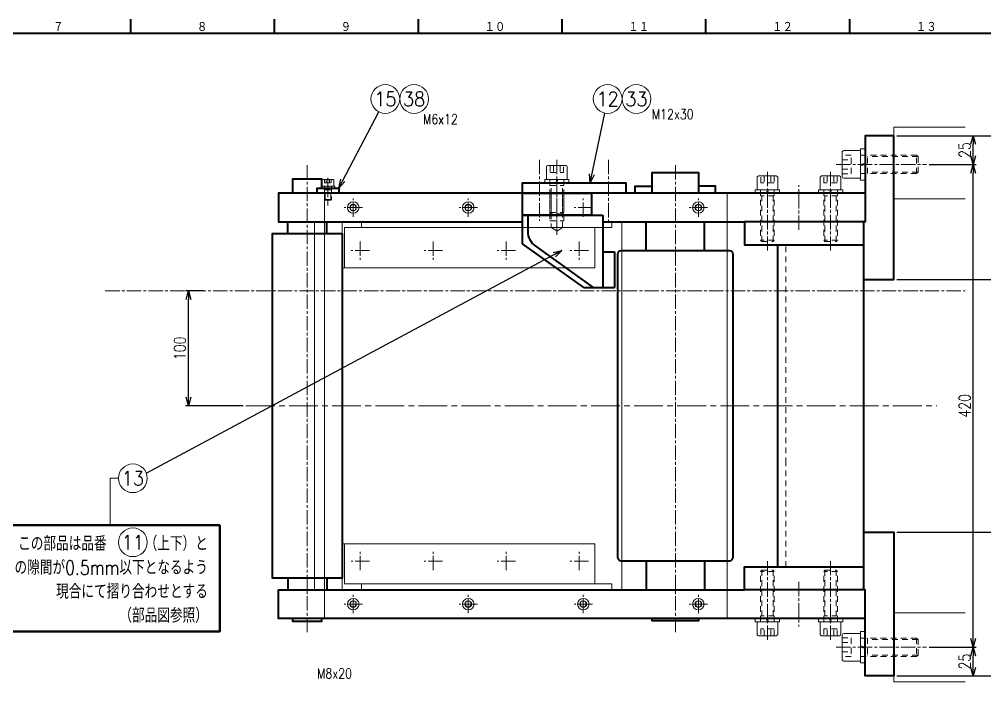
# Model space of a CAD drawing. Header units: millimetres. Extents: x 0 to 2102, y 0 to 1485.
# Drawn here: x 803 to 1643, y 884 to 1460 of the extents above; entities that cross this region are included whole.
import ezdxf
from ezdxf.enums import TextEntityAlignment as Align

# ---------------------------------------------------------------- set-up
doc = ezdxf.new("R2010")
doc.units = ezdxf.units.MM
doc.header["$LTSCALE"] = 2.5
for name, pattern in [('GEN7', [15, 10, -1.5, 2, -1.5]), ('GEN7A', [7.5, 5, -0.75, 1, -0.75]), ('HIDDEN2', [3.5, 2, -1.5])]:
    doc.linetypes.add(name, pattern=pattern)
doc.layers.get('0').update_dxf_attribs({"linetype": 'CONTINUOUS', "lineweight": 20})
doc.layers.get('DEFPOINTS').update_dxf_attribs({"linetype": 'CONTINUOUS'})
for name, color, linetype, lineweight in [('2', 5, 'CONTINUOUS', 40), ('3A', 6, 'HIDDEN2', 20), ('4', 3, 'CONTINUOUS', 13), ('5', 3, 'CONTINUOUS', 13), ('6', 7, 'CONTINUOUS', 50), ('7', 4, 'GEN7', 13), ('7A', 4, 'GEN7A', 13), ('_-0', 7, 'CONTINUOUS', 20), ('_-3A', 6, 'HIDDEN2', 20), ('WAKU', 7, 'CONTINUOUS', 40)]:
    doc.layers.add(name, color=color, linetype=linetype, lineweight=lineweight)
doc.styles.get("Standard").update_dxf_attribs({"font": 'romans.shx', "width": 0.8, "bigfont": 'extfont2.shx'})
doc.dimstyles.new('GEN-ISO', dxfattribs={"dimscale": 2.5, "dimtxt": 4, "dimasz": 3, "dimexe": 1, "dimexo": 1, "dimgap": 1, "dimtad": 3, "dimrnd": 0.01, "dimdsep": 46, "dimtxsty": 'Standard', "dimblk": 'OPEN30', "dimcen": 0, "dimclrd": 256, "dimclre": 256, "dimclrt": 7, "dimadec": 3, "dimazin": 2, "dimtp": 0.1, "dimtm": 0.1, "dimtfac": 0.6, "dimtdec": 3, "dimtmove": 2, "dimatfit": 3, "dimldrblk": 'OPEN30', "dimfxl": 1, "dimarcsym": 0})
doc.dimstyles.new('GEN-ISO$0', dxfattribs={"dimscale": 2.5, "dimtxt": 4, "dimasz": 3, "dimexe": 1, "dimexo": 1, "dimgap": 1, "dimtad": 3, "dimrnd": 0.01, "dimdsep": 46, "dimtxsty": 'Standard', "dimblk": 'OPEN30', "dimcen": 0, "dimclrd": 256, "dimclre": 256, "dimclrt": 7, "dimazin": 2, "dimtp": 0.1, "dimtm": 0.1, "dimtfac": 0.6, "dimtdec": 3, "dimtmove": 2, "dimatfit": 3, "dimldrblk": 'OPEN30', "dimfxl": 1, "dimarcsym": 0})

# ---------------------------------------------------------------- blocks, each defined once
blk = doc.blocks.new('GENJIS-1251_S-09KJI9-0707')
at = {"layer": '_-0'}
for p, q in [((-3, 10.55), (0, 10.55)), ((-3, -10.55), (-3, 10.55)), ((0, 10.55), (0, -10.55)), ((0, 0.9), (-3, 0)), ((0, 0), (-3, -0.9)), ((0, -10.55), (-3, -10.55))]:
    blk.add_line(p, q, dxfattribs=at)
at = {"layer": '_-0', "flags": 9}
blk.add_attdef('POWER_DIM', (0, 0), '', height=3.5, dxfattribs=at)
blk = doc.blocks.new('GENJIS-1176H2_S-09KJJ2-0704')
at = {"layer": '_-0'}
for p, q in [((0, 9), (-10.8, 9)), ((0, 9), (0, -9)), ((-12, 7.8), (-12, -7.8)), ((-10.8, -9), (0, -9))]:
    blk.add_line(p, q, dxfattribs=at)
for centre, start, end in [((-10.8, 7.8), 90, 179.999998), ((-10.8, -7.8), 179.999998, 270)]:
    blk.add_arc(centre, 1.2, start, end, dxfattribs=at)
at = {"layer": '_-3A'}
for p, q in [((-12, 5.7735), (-6, 5.7735)), ((-12, 2.88675), (-6, 2.88675)), ((-6, 5.7735), (-6, -5.7735)), ((0, 6), (28.9265, 6)), ((5.25, 6), (5.25, -6)), ((30, 4.9265), (5.25, 4.9265)), ((30, 4.9265), (28.9265, 6)), ((28.9265, 6), (28.9265, -6)), ((30, -4.9265), (30, 4.9265)), ((-12, -2.88675), (-6, -2.88675)), ((-6, -5.7735), (-12, -5.7735)), ((0, -6), (28.9265, -6)), ((30, -4.9265), (5.25, -4.9265)), ((28.9265, -6), (30, -4.9265))]:
    blk.add_line(p, q, dxfattribs=at)
at = {"layer": '_-0', "flags": 9}
blk.add_attdef('POWER_DIM', (0, 0), '', height=3.5, dxfattribs=at)
blk = doc.blocks.new('GENJIS-1176H2_S-0358O3-0704')
at = {"layer": '_-0'}
for p, q in [((0, 9), (-10.8, 9)), ((0, 9), (0, -9)), ((-12, 7.8), (-12, -7.8)), ((-10.8, -9), (0, -9))]:
    blk.add_line(p, q, dxfattribs=at)
for centre, start, end in [((-10.8, 7.8), 90, 179.999998), ((-10.8, -7.8), 179.999998, 270)]:
    blk.add_arc(centre, 1.2, start, end, dxfattribs=at)
at = {"layer": '_-3A'}
for p, q in [((-12, 5.7735), (-6, 5.7735)), ((-12, 2.88675), (-6, 2.88675)), ((-6, 5.7735), (-6, -5.7735)), ((0, 6), (43.9265, 6)), ((5.25, 6), (5.25, -6)), ((45, 4.9265), (5.25, 4.9265)), ((45, 4.9265), (43.9265, 6)), ((43.9265, 6), (43.9265, -6)), ((45, -4.9265), (45, 4.9265)), ((-12, -2.88675), (-6, -2.88675)), ((-6, -5.7735), (-12, -5.7735)), ((0, -6), (43.9265, -6)), ((45, -4.9265), (5.25, -4.9265)), ((43.9265, -6), (45, -4.9265))]:
    blk.add_line(p, q, dxfattribs=at)
at = {"layer": '_-0', "flags": 9}
blk.add_attdef('POWER_DIM', (0, 0), '', height=3.5, dxfattribs=at)
blk = doc.blocks.new('GENJIS-1176H2_S-035771-0704')
at = {"layer": '_-0'}
for p, q in [((-16, 10.4), (-16, -10.4)), ((0, 12), (-14.4, 12)), ((0, 12), (0, -12)), ((-14.4, -12), (0, -12))]:
    blk.add_line(p, q, dxfattribs=at)
for centre, start, end in [((-14.4, 10.4), 90, 179.999999), ((-14.4, -10.4), 179.999999, 270)]:
    blk.add_arc(centre, 1.6, start, end, dxfattribs=at)
at = {"layer": '_-3A'}
for p, q in [((-16, 8.0829), (-8, 8.0829)), ((-16, 4.04145), (-8, 4.04145)), ((-8, 8.0829), (-8, -8.0829)), ((0, 8), (48.773, 8)), ((6, 8), (6, -8)), ((50, 6.773), (6, 6.773)), ((50, 6.773), (48.773, 8)), ((48.773, 8), (48.773, -8)), ((50, -6.773), (50, 6.773)), ((-16, -4.04145), (-8, -4.04145)), ((-8, -8.0829), (-16, -8.0829)), ((0, -8), (48.773, -8)), ((50, -6.773), (6, -6.773)), ((48.773, -8), (50, -6.773))]:
    blk.add_line(p, q, dxfattribs=at)
at = {"layer": '_-0', "flags": 9}
blk.add_attdef('POWER_DIM', (0, 0), '', height=3.5, dxfattribs=at)
blk = doc.blocks.new('GENJIS-1176_D-02RW0H-0704')
at = {"layer": '_-0'}
for p, q in [((-2.5, 1.443375), (0, 2.88675)), ((-2.5, -1.443375), (-2.5, 1.443375)), ((0, 2.88675), (2.5, 1.443375)), ((2.5, 1.443375), (2.5, -1.443375)), ((0, -2.88675), (-2.5, -1.443375)), ((2.5, -1.443375), (0, -2.88675))]:
    blk.add_line(p, q, dxfattribs=at)
for radius in [5, 2.88675]:
    blk.add_circle((0, 0), radius, dxfattribs=at)
at = {"layer": '_-0', "flags": 9}
blk.add_attdef('POWER_DIM', (0, 0), '', height=3.5, dxfattribs=at)
blk = doc.blocks.new('GENJIS-1176H2_S-033146-0704')
at = {"layer": '_-0'}
for p, q in [((-6, 4.4), (-6, -4.4)), ((0, 5), (-5.4, 5)), ((0, 5), (0, -5)), ((-5.4, -5), (0, -5))]:
    blk.add_line(p, q, dxfattribs=at)
for centre, start, end in [((-5.4, 4.4), 90, 179.999998), ((-5.4, -4.4), 179.999998, 270)]:
    blk.add_arc(centre, 0.6, start, end, dxfattribs=at)
at = {"layer": '_-3A'}
for p, q in [((-6, 2.88675), (-3, 2.88675)), ((-6, 1.443375), (-3, 1.443375)), ((-3, 2.88675), (-3, -2.88675)), ((0, 3), (11.3865, 3)), ((3, 3), (3, -3)), ((12, 2.3865), (3, 2.3865)), ((12, 2.3865), (11.3865, 3)), ((11.3865, 3), (11.3865, -3)), ((12, -2.3865), (12, 2.3865)), ((-6, -1.443375), (-3, -1.443375)), ((-3, -2.88675), (-6, -2.88675)), ((0, -3), (11.3865, -3)), ((12, -2.3865), (3, -2.3865)), ((11.3865, -3), (12, -2.3865))]:
    blk.add_line(p, q, dxfattribs=at)
at = {"layer": '_-0', "flags": 9}
blk.add_attdef('POWER_DIM', (0, 0), '', height=3.5, dxfattribs=at)
blk = doc.blocks.new('_Open30')
at = {"color": 0, "linetype": 'ByBlock', "lineweight": -2}
for p, q in [((-1, 0.27), (0, 0)), ((0, 0), (-1, -0.27)), ((0, 0), (-1, 0))]:
    blk.add_line(p, q, dxfattribs=at)
blk = doc.blocks.new('GENBALLOON1')
blk.add_circle((0, 0), 5)
at = {"flags": 1}
blk.add_attdef('GEN_PARENT', text='', height=2.5, dxfattribs=at).set_placement((0, 0), align=Align.MIDDLE)
blk.add_attdef('REF_NO', text='', height=3.5).set_placement((0, 0), align=Align.MIDDLE)
at = {"color": 7, "flags": 1}
for tag, p in [('5GENINF', (6.43, 0.96)), ('6GENINF', (6.43, 0.63)), ('7GENINF', (6.43, 0.3)), ('8GENINF', (6.43, -0.04)), ('9GENINF', (6.43, -0.37)), ('3GENINF', (6.43, -2.34)), ('4GENINF', (6.43, -2.67)), ('10GENINF', (6.43, -0.7)), ('11GENINF', (6.43, -1)), ('12GENINF', (6.43, -1.34)), ('13GENINF', (6.43, -1.67)), ('14GENINF', (6.43, -2)), ('15GENINF', (6.43, -3)), ('16GENINF', (6.43, -3.34)), ('20GENINF', (6.43, -4.7)), ('21GENINF', (6.43, -5.04)), ('22GENINF', (6.43, -5.37)), ('17GENINF', (6.43, -3.7)), ('18GENINF', (6.43, -4.04)), ('19GENINF', (6.43, -4.37))]:
    blk.add_attdef(tag, p, '', height=0.2, dxfattribs=at)
blk = doc.blocks.new('*D33')
at = {"layer": '5', "lineweight": -2, "transparency": 16777216}
for p, q in [((1594.46, 913.73), (1635.23, 913.73)), ((1632.73, 896.23), (1632.73, 906.23)), ((1566.18, 888.73), (1635.23, 888.73))]:
    blk.add_line(p, q, dxfattribs=at)
at = {"layer": 'DEFPOINTS', "color": 0, "transparency": 16777216}
for p in [(1591.96, 913.73), (1632.73, 913.73), (1563.68, 888.73)]:
    blk.add_point(p, dxfattribs=at)
at = {"layer": '5', "lineweight": -2, "transparency": 16777216, "xscale": 7.5, "yscale": 7.5, "zscale": 7.5}
for p, rotation in [((1632.73, 913.73), 90), ((1632.73, 888.73), 270)]:
    blk.add_blockref('_Open30', p, dxfattribs=dict(at, rotation=rotation))
at = {"layer": '5', "color": 7, "transparency": 16777216, "insert": (1625.23, 901.23), "char_height": 10, "attachment_point": 5, "rotation": 90}
blk.add_mtext('25', dxfattribs=at)
blk = doc.blocks.new('*D34')
at = {"layer": '5', "lineweight": -2, "transparency": 16777216}
for p, q in [((1594.46, 1333.73), (1635.23, 1333.73)), ((1632.73, 921.23), (1632.73, 1326.23))]:
    blk.add_line(p, q, dxfattribs=at)
at = {"layer": 'DEFPOINTS', "color": 0, "transparency": 16777216}
for p in [(1591.96, 1333.73), (1632.73, 1333.73), (1595.96, 913.73)]:
    blk.add_point(p, dxfattribs=at)
at = {"layer": '5', "lineweight": -2, "transparency": 16777216, "xscale": 7.5, "yscale": 7.5, "zscale": 7.5}
for p, rotation in [((1632.73, 1333.73), 90), ((1632.73, 913.73), 270)]:
    blk.add_blockref('_Open30', p, dxfattribs=dict(at, rotation=rotation))
at = {"layer": '5', "color": 7, "transparency": 16777216, "insert": (1625.23, 1123.73), "char_height": 10, "attachment_point": 5, "rotation": 90}
blk.add_mtext('420', dxfattribs=at)
blk = doc.blocks.new('*D35')
at = {"layer": '5', "lineweight": -2, "transparency": 16777216}
for p, q in [((1566.18, 1358.73), (1635.23, 1358.73)), ((1632.73, 1341.23), (1632.73, 1351.23))]:
    blk.add_line(p, q, dxfattribs=at)
at = {"layer": 'DEFPOINTS', "color": 0, "transparency": 16777216}
for p in [(1563.68, 1358.73), (1632.73, 1358.73), (1595.96, 1333.73)]:
    blk.add_point(p, dxfattribs=at)
at = {"layer": '5', "lineweight": -2, "transparency": 16777216, "xscale": 7.5, "yscale": 7.5, "zscale": 7.5}
for p, rotation in [((1632.73, 1358.73), 90), ((1632.73, 1333.73), 270)]:
    blk.add_blockref('_Open30', p, dxfattribs=dict(at, rotation=rotation))
at = {"layer": '5', "color": 7, "transparency": 16777216, "insert": (1625.23, 1346.23), "char_height": 10, "attachment_point": 5, "rotation": 90}
blk.add_mtext('25', dxfattribs=at)
blk = doc.blocks.new('*D36')
at = {"layer": '5', "lineweight": -2, "transparency": 16777216}
for p, q in [((1566.18, 1358.73), (1676.18, 1358.73)), ((1673.68, 1351.23), (1673.68, 1241.23)), ((1566.18, 1233.73), (1676.18, 1233.73))]:
    blk.add_line(p, q, dxfattribs=at)
at = {"layer": 'DEFPOINTS', "color": 0, "transparency": 16777216}
for p in [(1563.68, 1358.73), (1563.68, 1233.73), (1673.68, 1233.73)]:
    blk.add_point(p, dxfattribs=at)
at = {"layer": '5', "lineweight": -2, "transparency": 16777216, "xscale": 7.5, "yscale": 7.5, "zscale": 7.5}
for p, rotation in [((1673.68, 1358.73), 90), ((1673.68, 1233.73), 270)]:
    blk.add_blockref('_Open30', p, dxfattribs=dict(at, rotation=rotation))
at = {"layer": '5', "color": 7, "transparency": 16777216, "insert": (1666.18, 1296.23), "char_height": 10, "attachment_point": 5, "rotation": 90}
blk.add_mtext('125', dxfattribs=at)
blk = doc.blocks.new('*D37')
at = {"layer": '5', "lineweight": -2, "transparency": 16777216}
for p, q in [((1673.68, 1226.23), (1673.68, 1021.23)), ((1566.18, 1013.73), (1676.18, 1013.73))]:
    blk.add_line(p, q, dxfattribs=at)
at = {"layer": 'DEFPOINTS', "color": 0, "transparency": 16777216}
for p in [(1563.68, 1233.73), (1563.68, 1013.73), (1673.68, 1013.73)]:
    blk.add_point(p, dxfattribs=at)
at = {"layer": '5', "lineweight": -2, "transparency": 16777216, "xscale": 7.5, "yscale": 7.5, "zscale": 7.5}
for p, rotation in [((1673.68, 1233.73), 90), ((1673.68, 1013.73), 270)]:
    blk.add_blockref('_Open30', p, dxfattribs=dict(at, rotation=rotation))
at = {"layer": '5', "color": 7, "transparency": 16777216, "insert": (1666.18, 1123.73), "char_height": 10, "attachment_point": 5, "rotation": 90}
blk.add_mtext('220', dxfattribs=at)
blk = doc.blocks.new('*D38')
at = {"layer": '5', "lineweight": -2, "transparency": 16777216}
for p, q in [((1673.68, 1006.23), (1673.68, 896.23)), ((1566.18, 888.73), (1676.18, 888.73))]:
    blk.add_line(p, q, dxfattribs=at)
at = {"layer": 'DEFPOINTS', "color": 0, "transparency": 16777216}
for p in [(1563.68, 1013.73), (1563.68, 888.73), (1673.68, 888.73)]:
    blk.add_point(p, dxfattribs=at)
at = {"layer": '5', "lineweight": -2, "transparency": 16777216, "xscale": 7.5, "yscale": 7.5, "zscale": 7.5}
for p, rotation in [((1673.68, 1013.73), 90), ((1673.68, 888.73), 270)]:
    blk.add_blockref('_Open30', p, dxfattribs=dict(at, rotation=rotation))
at = {"layer": '5', "color": 7, "transparency": 16777216, "insert": (1666.18, 951.23), "char_height": 10, "attachment_point": 5, "rotation": 90}
blk.add_mtext('125', dxfattribs=at)
blk = doc.blocks.new('*D39')
at = {"layer": '5', "lineweight": -2, "transparency": 16777216}
for p, q in [((1566.18, 1358.73), (1713.75, 1358.73)), ((1711.25, 896.23), (1711.25, 1351.23)), ((1566.18, 888.73), (1713.75, 888.73))]:
    blk.add_line(p, q, dxfattribs=at)
at = {"layer": 'DEFPOINTS', "color": 0, "transparency": 16777216}
for p in [(1563.68, 1358.73), (1711.25, 1358.73), (1563.68, 888.73)]:
    blk.add_point(p, dxfattribs=at)
at = {"layer": '5', "lineweight": -2, "transparency": 16777216, "xscale": 7.5, "yscale": 7.5, "zscale": 7.5}
for p, rotation in [((1711.25, 1358.73), 90), ((1711.25, 888.73), 270)]:
    blk.add_blockref('_Open30', p, dxfattribs=dict(at, rotation=rotation))
at = {"layer": '5', "color": 7, "transparency": 16777216, "insert": (1703.75, 1123.73), "char_height": 10, "attachment_point": 5, "rotation": 90}
blk.add_mtext('470', dxfattribs=at)
blk = doc.blocks.new('GENJIS-1251_S-03be5xw-0707')
at = {"layer": '_-0'}
for p, q in [((-1.5, 5.9), (0, 5.9)), ((-1.5, -5.9), (-1.5, 5.9)), ((0, 0.45), (-1.5, 0)), ((0, 0), (-1.5, -0.45)), ((0, 5.9), (0, -5.9)), ((0, -5.9), (-1.5, -5.9))]:
    blk.add_line(p, q, dxfattribs=at)
at = {"layer": '_-0', "flags": 9}
blk.add_attdef('POWER_DIM', (0, 0), '', height=0.2, dxfattribs=at)
blk = doc.blocks.new('GENJIS-1251_S-03bgabt-0707')
at = {"layer": '_-0'}
for p, q in [((-4, 13.7), (0, 13.7)), ((-4, -13.7), (-4, 13.7)), ((0, 13.7), (0, -13.7)), ((0, 1.2), (-4, 0)), ((0, 0), (-4, -1.2)), ((0, -13.7), (-4, -13.7))]:
    blk.add_line(p, q, dxfattribs=at)
at = {"layer": '_-0', "flags": 9}
blk.add_attdef('POWER_DIM', (0, 0), '', height=0.2, dxfattribs=at)
blk = doc.blocks.new('GENJIS-1251_S-03bgaek-0707')
at = {"layer": '_-0'}
for p, q in [((-3, 10.55), (0, 10.55)), ((-3, -10.55), (-3, 10.55)), ((0, 10.55), (0, -10.55)), ((0, 0.9), (-3, 0)), ((0, 0), (-3, -0.9)), ((0, -10.55), (-3, -10.55))]:
    blk.add_line(p, q, dxfattribs=at)
at = {"layer": '_-0', "flags": 9}
blk.add_attdef('POWER_DIM', (0, 0), '', height=0.2, dxfattribs=at)
blk = doc.blocks.new('A1組立図')
at = {"layer": 'WAKU', "color": 5, "linetype": 'Continuous'}
for p, q in [((360, 584), (360, 579)), ((410, 584), (410, 579)), ((460, 584), (460, 579)), ((510, 584), (510, 579)), ((560, 584), (560, 579)), ((610, 584), (610, 579)), ((826, 579), (25, 579))]:
    blk.add_line(p, q, dxfattribs=at)
for s, height, p in [('７', 3.31, (333.1, 579.6)), ('８', 3.31, (383.1, 579.6)), ('９', 3.31, (433.1, 579.6)), ('１０', 3.311, (483.1, 579.6)), ('１１', 3.311, (533.1, 579.6)), ('１２', 3.311, (583.1, 579.6)), ('１３', 3.311, (633.1, 579.6))]:
    blk.add_text(s, height=height, dxfattribs=at).set_placement(p)
blk = doc.blocks.new('*D129')
at = {"layer": '5', "lineweight": -2, "transparency": 16777216}
for p, q in [((963.38, 1223.73), (947.9, 1223.73)), ((950.4, 1131.23), (950.4, 1216.23)), ((997.9, 1123.73), (947.9, 1123.73))]:
    blk.add_line(p, q, dxfattribs=at)
at = {"layer": 'DEFPOINTS', "color": 0, "transparency": 16777216}
for p in [(950.4, 1223.73), (965.88, 1223.73), (1000.4, 1123.73)]:
    blk.add_point(p, dxfattribs=at)
at = {"layer": '5', "lineweight": -2, "transparency": 16777216, "xscale": 7.5, "yscale": 7.5, "zscale": 7.5}
for p, rotation in [((950.4, 1223.73), 90), ((950.4, 1123.73), 270)]:
    blk.add_blockref('_Open30', p, dxfattribs=dict(at, rotation=rotation))
at = {"layer": '5', "color": 7, "transparency": 16777216, "insert": (942.9, 1173.73), "char_height": 10, "attachment_point": 5, "rotation": 90}
blk.add_mtext('100', dxfattribs=at)

msp = doc.modelspace()

# ---------------------------------------------------------------- linework, layer by layer
at = {"layer": '2'}
for p, q in [((1240.681, 1264.733), (1240.681, 1289.733)), ((1240.681, 1289.733), (1310.681, 1289.733)), ((1310.681, 1289.733), (1310.681, 1226.733)), ((1036.681, 1273.733), (1036.681, 1283.733)), ((1070.681, 1273.733), (1070.681, 1283.733)), ((1348.281, 1258.733), (1348.281, 1283.733)), ((1399.081, 1258.733), (1399.081, 1283.733)), ((1537.681, 1073.733), (1537.681, 1283.733)), ((1294.014, 1226.733), (1240.681, 1264.733)), ((1462.681, 1073.733), (1462.681, 1263.733)), ((1310.681, 1257.733), (1320.681, 1257.733)), ((1320.681, 1257.733), (1320.681, 1226.733)), ((1294.014, 1226.733), (1320.681, 1226.733)), ((1462.681, 983.733), (1462.681, 1073.733)), ((1537.681, 963.733), (1537.681, 1073.733)), ((1348.281, 988.733), (1348.281, 963.733)), ((1399.081, 988.733), (1399.081, 963.733)), ((1036.681, 973.733), (1036.681, 963.733)), ((1070.681, 973.733), (1070.681, 963.733))]:
    msp.add_line(p, q, dxfattribs=at)
for points in [[(1537.681, 1233.733), (1563.681, 1233.733), (1563.681, 1358.733), (1538.681, 1358.733), (1538.681, 1283.733), (1433.681, 1283.733), (1433.681, 1263.733), (1537.681, 1263.733)], [(1353.681, 1308.733), (1353.681, 1326.733), (1393.681, 1326.733), (1393.681, 1308.733)], [(1041.181, 1308.733), (1041.181, 1321.233), (1066.181, 1321.233), (1066.181, 1313.233)], [(1062.181, 1308.733), (1062.181, 1313.233), (1081.181, 1313.233), (1081.181, 1308.733)], [(1338.681, 1308.733), (1338.681, 1314.733), (1353.681, 1314.733)], [(1408.681, 1308.733), (1408.681, 1314.733), (1393.681, 1314.733)], [(1538.681, 1308.733), (1028.681, 1308.733), (1028.681, 1283.733), (1240.681, 1283.733)], [(1310.681, 1283.733), (1433.681, 1283.733)], [(1023.431, 1073.733), (1023.431, 1273.733), (1083.931, 1273.733), (1083.931, 1073.733)], [(1083.931, 1073.733), (1083.931, 973.733), (1023.431, 973.733), (1023.431, 1073.733)], [(1537.681, 1013.733), (1563.681, 1013.733), (1563.681, 888.733), (1538.681, 888.733), (1538.681, 963.733), (1433.681, 963.733), (1433.681, 983.733), (1537.681, 983.733)], [(1538.681, 938.733), (1028.681, 938.733), (1028.681, 963.733), (1433.681, 963.733)], [(1066.181, 938.733), (1066.181, 936.233), (1041.181, 936.233), (1041.181, 938.733)], [(1393.681, 938.733), (1393.681, 936.733), (1353.681, 936.733), (1353.681, 938.733)]]:
    msp.add_lwpolyline(points, dxfattribs=at)
for points in [[(1240.681, 1308.733), (1240.681, 1317.733), (1330.681, 1317.733), (1330.681, 1308.733)], [(1240.681, 1308.733), (1300.681, 1308.733), (1300.681, 1289.733), (1240.681, 1289.733)]]:
    msp.add_lwpolyline(points, close=True, dxfattribs=at)
for points in [[(1302.631, 1226.733), (1251.977, 1262.824, -0.2425266), (1245.681, 1275.04), (1245.681, 1289.733)], [(1323.681, 1073.733), (1323.681, 1255.733, -0.4142136), (1326.681, 1258.733), (1420.681, 1258.733, -0.4142136), (1423.681, 1255.733), (1423.681, 1073.733)], [(1423.681, 1073.733), (1423.681, 991.733, -0.4142136), (1420.681, 988.733), (1326.681, 988.733, -0.4142136), (1323.681, 991.733), (1323.681, 1073.733)]]:
    msp.add_lwpolyline(points, format="xyb", dxfattribs=at)
at = {"layer": '3A'}
for p, q in [((1469.681, 1073.733), (1469.681, 1263.733)), ((1469.681, 983.733), (1469.681, 1073.733))]:
    msp.add_line(p, q, dxfattribs=at)
for points in [[(1264.681, 1308.733), (1264.681, 1284.733), (1276.681, 1284.733), (1276.681, 1308.733)], [(1265.631, 1308.733), (1265.631, 1278.733), (1270.681, 1275.817), (1275.731, 1278.733), (1275.731, 1308.733)], [(1275.731, 1278.733), (1265.631, 1278.733)]]:
    msp.add_lwpolyline(points, dxfattribs=at)
at = {"layer": '4'}
for p, q in [((1068.681, 1073.733), (1068.681, 1308.733)), ((1418.681, 1073.733), (1418.681, 1308.733)), ((1059.868, 1073.733), (1059.868, 1283.733)), ((1100.968, 1278.733), (1100.968, 1283.733)), ((1327.198, 1073.733), (1327.198, 1283.733)), ((1059.868, 963.733), (1059.868, 1073.733)), ((1068.681, 938.733), (1068.681, 1073.733)), ((1327.198, 963.733), (1327.198, 1073.733)), ((1418.681, 938.733), (1418.681, 1073.733)), ((882.383, 1019.953), (882.383, 1060.724)), ((889.617, 1060.724), (882.383, 1060.724)), ((1100.968, 968.733), (1100.968, 963.733))]:
    msp.add_line(p, q, dxfattribs=at)
for points in [[(1625.689, 1366.233), (1563.681, 1366.233), (1563.681, 1303.733), (1625.689, 1303.733)], [(1084.063, 1283.733), (1084.063, 1243.733), (1303.69, 1243.733), (1303.69, 1278.733)], [(1086.176, 1243.733), (1086.176, 1278.733), (1318.482, 1278.733), (1318.482, 1283.733)], [(1084.063, 963.733), (1084.063, 1003.733), (1303.69, 1003.733), (1303.69, 968.733)], [(1086.176, 1003.733), (1086.176, 968.733), (1318.482, 968.733), (1318.482, 963.733)], [(1625.689, 943.733), (1563.681, 943.733), (1563.681, 883.733), (1625.689, 883.733)]]:
    msp.add_lwpolyline(points, dxfattribs=at)
at = {"layer": '6'}
msp.add_lwpolyline([(977.632, 1019.953), (787.134, 1019.953), (787.134, 927.399), (977.632, 927.399)], close=True, dxfattribs=at)
at = {"layer": '7'}
msp.add_line((1000.395, 1123.733), (1601.069, 1123.733), dxfattribs=at)
at = {"layer": '7A'}
for p, q in [((1255.681, 1337.706), (1255.681, 1284.739)), ((1270.681, 1337.706), (1270.681, 1284.739)), ((1315.681, 1337.706), (1315.681, 1284.739)), ((1053.681, 926.79), (1053.681, 1333.733)), ((1373.681, 926.79), (1373.681, 1333.733)), ((1453.681, 1327.27), (1453.681, 1258.8)), ((1508.681, 1327.27), (1508.681, 1258.8)), ((1513.571, 1333.733), (1591.957, 1333.733)), ((1071.681, 1322.154), (1071.681, 1298.088)), ((1270.681, 1272.447), (1270.681, 1313.277)), ((1481.181, 1276.733), (1481.181, 1315.572)), ((1093.681, 1288.233), (1093.681, 1304.233)), ((1193.681, 1288.233), (1193.681, 1304.233)), ((1293.681, 1288.233), (1293.681, 1304.233)), ((1393.681, 1288.233), (1393.681, 1304.233)), ((1101.681, 1296.233), (1085.681, 1296.233)), ((1201.681, 1296.233), (1185.681, 1296.233)), ((1301.681, 1296.233), (1285.681, 1296.233)), ((1401.681, 1296.233), (1385.681, 1296.233)), ((1099.771, 1266.733), (1099.771, 1250.733)), ((1163.213, 1266.733), (1163.213, 1250.733)), ((1226.654, 1266.733), (1226.654, 1250.733)), ((1290.096, 1266.733), (1290.096, 1250.733)), ((1107.771, 1258.733), (1091.771, 1258.733)), ((1171.213, 1258.733), (1155.213, 1258.733)), ((1234.654, 1258.733), (1218.654, 1258.733)), ((1298.096, 1258.733), (1282.096, 1258.733)), ((878.136, 1223.733), (1625.689, 1223.733)), ((1099.771, 980.733), (1099.771, 996.733)), ((1163.213, 980.733), (1163.213, 996.733)), ((1226.654, 980.733), (1226.654, 996.733)), ((1290.096, 980.733), (1290.096, 996.733)), ((1107.771, 988.733), (1091.771, 988.733)), ((1171.213, 988.733), (1155.213, 988.733)), ((1234.654, 988.733), (1218.654, 988.733)), ((1298.096, 988.733), (1282.096, 988.733)), ((1453.681, 920.196), (1453.681, 988.666)), ((1508.681, 920.196), (1508.681, 988.666)), ((1481.181, 970.733), (1481.181, 931.894)), ((1093.681, 943.233), (1093.681, 959.233)), ((1193.681, 943.233), (1193.681, 959.233)), ((1293.681, 943.233), (1293.681, 959.233)), ((1393.681, 943.233), (1393.681, 959.233)), ((1101.681, 951.233), (1085.681, 951.233)), ((1201.681, 951.233), (1185.681, 951.233)), ((1301.681, 951.233), (1285.681, 951.233)), ((1401.681, 951.233), (1385.681, 951.233)), ((1513.571, 913.733), (1591.957, 913.733))]:
    msp.add_line(p, q, dxfattribs=at)

# ---------------------------------------------------------------- block references
msp.add_blockref('GENJIS-1251_S-03bgabt-0707', (1538.681, 1333.733))
for name, p, rotation in [('GENJIS-1251_S-03be5xw-0707', (1071.681, 1313.233), 270.0000000000021), ('GENJIS-1251_S-03bgaek-0707', (1453.681, 938.733), 90.00000000000144), ('GENJIS-1251_S-03bgaek-0707', (1508.681, 938.733), 90.00000000000144)]:
    msp.add_blockref(name, p, dxfattribs=dict(rotation=rotation))
at = {"xscale": -1}
for name, p, rotation in [('GENJIS-1251_S-03bgaek-0707', (1453.681, 1308.733), 90.00000000000152), ('GENJIS-1251_S-03bgaek-0707', (1508.681, 1308.733), 90.00000000000152), ('GENJIS-1251_S-03bgabt-0707', (1538.681, 913.733), 180)]:
    msp.add_blockref(name, p, dxfattribs=dict(at, rotation=rotation))
at = {"layer": '2', "xscale": -1}
for name, p, rotation in [('GENJIS-1176H2_S-035771-0704', (1534.681, 1333.733), 180), ('GENJIS-1176H2_S-09KJJ2-0704', (1270.681, 1320.733), 90.00000000000152), ('GENJIS-1251_S-09KJI9-0707', (1270.681, 1317.733), 90.00000000000152), ('GENJIS-1176H2_S-0358O3-0704', (1453.681, 935.733), 270.0000000000014), ('GENJIS-1176H2_S-0358O3-0704', (1508.681, 935.733), 270.0000000000014)]:
    msp.add_blockref(name, p, dxfattribs=dict(at, rotation=rotation))
at = {"layer": '2', "rotation": 270.0000000000014}
for name, p in [('GENJIS-1176H2_S-0358O3-0704', (1453.681, 1311.733)), ('GENJIS-1176H2_S-0358O3-0704', (1508.681, 1311.733)), ('GENJIS-1176_D-02RW0H-0704', (1093.681, 1296.233)), ('GENJIS-1176_D-02RW0H-0704', (1193.681, 1296.233)), ('GENJIS-1176_D-02RW0H-0704', (1393.681, 1296.233)), ('GENJIS-1176_D-02RW0H-0704', (1093.681, 951.233)), ('GENJIS-1176_D-02RW0H-0704', (1193.681, 951.233)), ('GENJIS-1176_D-02RW0H-0704', (1293.681, 951.233)), ('GENJIS-1176_D-02RW0H-0704', (1393.681, 951.233))]:
    msp.add_blockref(name, p, dxfattribs=at)
at = {"layer": '2'}
msp.add_blockref('GENJIS-1176H2_S-035771-0704', (1534.681, 913.733), dxfattribs=at)
at = {"layer": '4', "xscale": -1, "rotation": 90.00000000000152}
msp.add_blockref('GENJIS-1176H2_S-033146-0704', (1071.681, 1314.733), dxfattribs=at)
at = {"layer": '5'}
ref = msp.add_blockref('GENBALLOON1', (1121.578, 1390.689), dxfattribs=dict(at, xscale=2.5, yscale=2.5, zscale=2.5))
ref.add_attrib('REF_NO', '15', dxfattribs={"color": 7, "height": 12.5, "rotation": 360, "width": 0.9}).set_placement((1121.578, 1390.689), align=Align.MIDDLE_CENTER)
ref = msp.add_blockref('GENBALLOON1', (1146.578, 1390.689), dxfattribs=dict(at, xscale=2.5, yscale=2.5, zscale=2.5))
ref.add_attrib('REF_NO', '38', dxfattribs={"color": 7, "height": 12.5, "rotation": 360, "width": 0.9}).set_placement((1146.578, 1390.689), align=Align.MIDDLE_CENTER)
ref = msp.add_blockref('GENBALLOON1', (1314.852, 1390.689), dxfattribs=dict(at, xscale=2.5, yscale=2.5, zscale=2.5))
ref.add_attrib('REF_NO', '12', dxfattribs={"color": 7, "height": 12.5, "rotation": 360, "width": 0.9}).set_placement((1314.852, 1390.689), align=Align.MIDDLE_CENTER)
ref = msp.add_blockref('GENBALLOON1', (1339.852, 1390.689), dxfattribs=dict(at, xscale=2.5, yscale=2.5, zscale=2.5))
ref.add_attrib('REF_NO', '33', dxfattribs={"color": 7, "height": 12.5, "rotation": 360, "width": 0.9}).set_placement((1339.852, 1390.689), align=Align.MIDDLE_CENTER)
ref = msp.add_blockref('GENBALLOON1', (902.117, 1060.724), dxfattribs=dict(at, xscale=2.5, yscale=2.5, zscale=2.5))
ref.add_attrib('REF_NO', '13', dxfattribs={"color": 7, "height": 12.5, "rotation": 360, "width": 0.9}).set_placement((902.117, 1060.724), align=Align.MIDDLE_CENTER)
ref = msp.add_blockref('GENBALLOON1', (902.117, 1005.042), dxfattribs=dict(at, xscale=2.5, yscale=2.5, zscale=2.5))
ref.add_attrib('REF_NO', '11', dxfattribs={"color": 7, "height": 12.5, "rotation": 360, "width": 0.9}).set_placement((902.117, 1005.042), align=Align.MIDDLE_CENTER)
at = {"layer": '6', "lineweight": 0, "xscale": 2.5, "yscale": 2.5, "zscale": 2.5}
msp.add_blockref('A1組立図', (0, 0), dxfattribs=at)

# ---------------------------------------------------------------- texts
at = {"layer": '6', "width": 0.8}
for s, p in [('M6x12', (1154.322, 1368.805)), ('M12x30', (1353.323, 1373.053)), ('M8x20', (1062.32, 886.566))]:
    msp.add_text(s, height=8.75, dxfattribs=at).set_placement(p)
at = {"layer": '6', "color": 7, "insert": (967.322, 1010.142), "char_height": 12.5, "attachment_point": 3}
msp.add_mtext_dynamic_manual_height_columns('この部品は品番\u3000\u3000\u3000（上下）との隙間が0.5mm以下となるよう現合にて摺り合わせとする\\P（部品図参照）', width=173.80491, gutter_width=62.5, heights=[0], dxfattribs=at)

# ---------------------------------------------------------------- dimensions: what is measured, and where the dimension line sits
at = {"layer": '5'}
for base, p1, p2, dimstyle, override, picture, middle in [((1632.734, 1358.733), (1595.957, 1333.733), (1563.681, 1358.733), 'GEN-ISO', {"dimse1": 1}, '*D35', (1625.234, 1346.233)), ((1632.734, 1333.733), (1595.957, 913.733), (1591.957, 1333.733), 'GEN-ISO', {"dimse1": 1}, '*D34', (1625.234, 1123.733)), ((1673.681, 1013.733), (1563.681, 1233.733), (1563.681, 1013.733), 'GEN-ISO', {"dimse1": 1}, '*D37', (1666.181, 1123.733)), ((950.395, 1223.733), (1000.395, 1123.733), (965.885, 1223.733), 'GEN-ISO$0', {"dimadec": 2}, '*D129', (942.895, 1173.733)), ((1673.681, 888.733), (1563.681, 1013.733), (1563.681, 888.733), 'GEN-ISO', {"dimse1": 1}, '*D38', (1666.181, 951.233))]:
    dim = msp.add_linear_dim(base=base, p1=p1, p2=p2, angle=90, dimstyle=dimstyle, override=override, dxfattribs=at)
    dim.commit()
    dim.dimension.update_dxf_attribs({"geometry": picture, "text_midpoint": middle})
for base, p1, p2, picture, middle in [((1673.681, 1233.733), (1563.681, 1358.733), (1563.681, 1233.733), '*D36', (1666.181, 1296.233)), ((1711.246, 1358.733), (1563.681, 888.733), (1563.681, 1358.733), '*D39', (1703.746, 1123.733)), ((1632.734, 913.733), (1563.681, 888.733), (1591.957, 913.733), '*D33', (1625.234, 901.233))]:
    dim = msp.add_linear_dim(base=base, p1=p1, p2=p2, angle=90, dimstyle='GEN-ISO', dxfattribs=at)
    dim.commit()
    dim.dimension.update_dxf_attribs({"geometry": picture, "text_midpoint": middle})

# ---------------------------------------------------------------- leaders
msp.add_leader([(1081.181, 1313.233), (1115.798, 1379.606)], dimstyle='GEN-ISO', override={"dimgap": 1, "dimtad": 0, "dimtmove": 0}, dxfattribs=at)
at = {"layer": '5', "linetype": 'Continuous'}
for points in [[(1299.505, 1317.733), (1312.279, 1378.457)], [(1275.148, 1258.776), (913.826, 1065.099)]]:
    msp.add_leader(points, dimstyle='GEN-ISO', dxfattribs=at)

doc.saveas('drawing.dxf')
